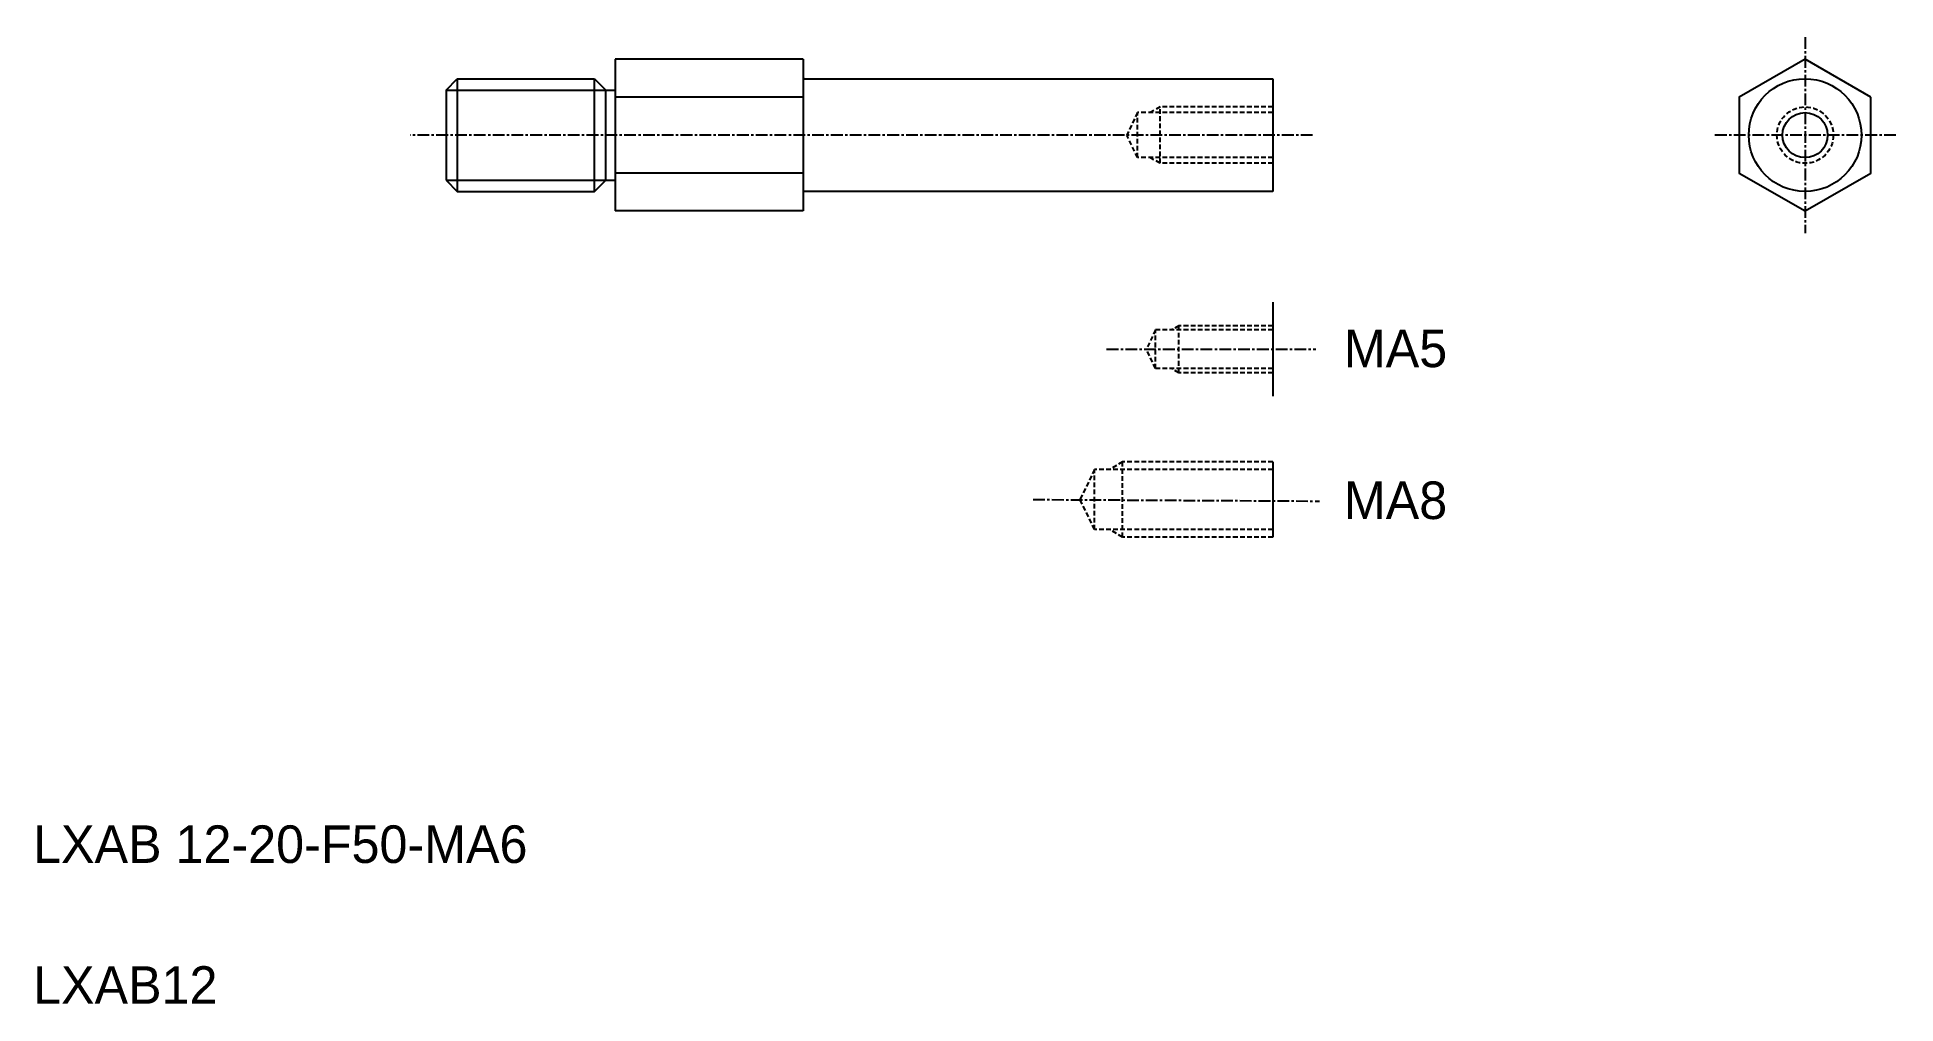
# Model space of a CAD drawing. Extents: x -30 to 168, y 77 to 180.
import ezdxf

# ---------------------------------------------------------------- set-up
doc = ezdxf.new("R2010")
doc.units = 0
doc.linetypes.add('CENTER', pattern=[2, 1.25, -0.25, 0.25, -0.25])
doc.linetypes.add('DASHED', pattern=[0.75, 0.5, -0.25])
doc.layers.get('0').update_dxf_attribs({"linetype": 'CONTINUOUS'})
doc.layers.add('CENTER', color=1, linetype='CENTER')

msp = doc.modelspace()

# ---------------------------------------------------------------- linework, layer by layer
at = {"color": 7, "linetype": 'CONTINUOUS'}
for p, q in [((31.36, 177.51), (31.36, 161.35)), ((51.36, 177.51), (31.36, 177.51)), ((51.36, 177.51), (51.36, 175.63)), ((13.36, 174.23), (14.56, 175.43)), ((13.36, 174.23), (13.36, 164.63)), ((14.56, 175.43), (14.56, 163.43)), ((14.56, 175.43), (29.16, 175.43)), ((29.16, 163.43), (29.16, 175.43)), ((29.16, 175.43), (30.36, 174.23)), ((30.36, 164.63), (30.36, 174.23)), ((30.36, 174.23), (31.36, 174.23)), ((51.36, 175.63), (51.36, 170.23)), ((51.56, 175.43), (101.36, 175.43)), ((82.76, 175.43), (82.76, 175.43)), ((88.96, 175.43), (88.96, 175.43)), ((101.36, 175.43), (101.36, 163.43)), ((51.36, 173.47), (31.36, 173.47)), ((51.36, 170.23), (51.36, 161.35)), ((13.36, 164.63), (14.56, 163.43)), ((29.16, 163.43), (30.36, 164.63)), ((30.36, 164.63), (31.36, 164.63)), ((51.36, 165.39), (31.36, 165.39)), ((14.56, 163.43), (29.16, 163.43)), ((101.36, 163.43), (51.56, 163.43)), ((51.36, 161.35), (31.36, 161.35)), ((101.37, 151.63), (101.37, 141.63)), ((101.37, 134.63), (101.37, 126.63))]:
    msp.add_line(p, q, dxfattribs=at)
at = {"color": 3, "linetype": 'CONTINUOUS'}
for p, q in [((13.36, 174.23), (30.36, 174.23)), ((13.36, 164.63), (30.36, 164.63))]:
    msp.add_line(p, q, dxfattribs=at)
at = {"color": 3, "linetype": 'DASHED'}
for p, q in [((89.36, 172.43), (88.32, 171.83)), ((101.36, 172.43), (89.36, 172.43)), ((89.36, 166.43), (89.36, 172.43)), ((86.96, 171.83), (85.81, 169.43)), ((101.36, 171.83), (86.96, 171.83)), ((86.96, 167.03), (86.96, 171.83)), ((86.96, 167.03), (85.81, 169.43)), ((101.36, 167.03), (86.96, 167.03)), ((89.36, 166.43), (88.32, 167.03)), ((101.36, 166.43), (89.36, 166.43)), ((88.87, 148.68), (87.9, 146.63)), ((101.37, 148.68), (88.87, 148.68)), ((88.87, 144.58), (88.87, 148.68)), ((91.37, 149.13), (90.59, 148.68)), ((101.37, 149.13), (91.37, 149.13)), ((91.37, 144.13), (91.37, 149.13)), ((88.87, 144.58), (87.9, 146.63)), ((101.37, 144.58), (88.87, 144.58)), ((91.37, 144.13), (90.59, 144.58)), ((101.37, 144.13), (91.37, 144.13)), ((85.37, 134.63), (83.99, 133.83)), ((101.37, 134.63), (85.37, 134.63)), ((85.37, 126.63), (85.37, 134.63)), ((82.37, 133.83), (80.85, 130.63)), ((101.37, 133.83), (82.37, 133.83)), ((82.37, 127.43), (82.37, 133.83)), ((82.37, 127.43), (80.85, 130.63)), ((101.37, 127.43), (82.37, 127.43)), ((85.37, 126.63), (83.99, 127.43)), ((101.37, 126.63), (85.37, 126.63))]:
    msp.add_line(p, q, dxfattribs=at)
at = {"color": 7, "linetype": 'CONTINUOUS'}
msp.add_lwpolyline([(165.01, 173.47), (158.01, 177.51), (151.01, 173.47), (151.01, 165.39), (158.01, 161.35), (165.01, 165.39)], close=True, dxfattribs=at)
for radius in [6, 2.4]:
    msp.add_circle((158.01, 169.43), radius, dxfattribs=at)
at = {"color": 3, "linetype": 'DASHED'}
msp.add_circle((158.01, 169.43), 3, dxfattribs=at)
at = {"color": 7, "linetype": 'CONTINUOUS'}
for centre, start, end in [((51.56, 175.63), 180, 270), ((51.56, 163.23), 90, 180)]:
    msp.add_arc(centre, 0.2, start, end, dxfattribs=at)
at = {"layer": 'CENTER', "color": 1, "linetype": 'CENTER'}
for p, q in [((158.01, 179.86), (158.01, 159)), ((105.58, 169.43), (9.55, 169.43)), ((167.67, 169.43), (148.36, 169.43)), ((83.67, 146.63), (105.93, 146.63)), ((75.85, 130.63), (106.32, 130.46))]:
    msp.add_line(p, q, dxfattribs=at)

# ---------------------------------------------------------------- texts
at = {"color": 7, "linetype": 'CONTINUOUS'}
for s, p in [('MA5', (108.92, 144.72)), ('MA8', (108.92, 128.55)), ('LXAB 12-20-F50-MA6', (-30.59, 91.93)), ('LXAB12', (-30.59, 76.93))]:
    msp.add_text(s, height=4, dxfattribs=at).set_placement(p)

doc.saveas('drawing.dxf')
